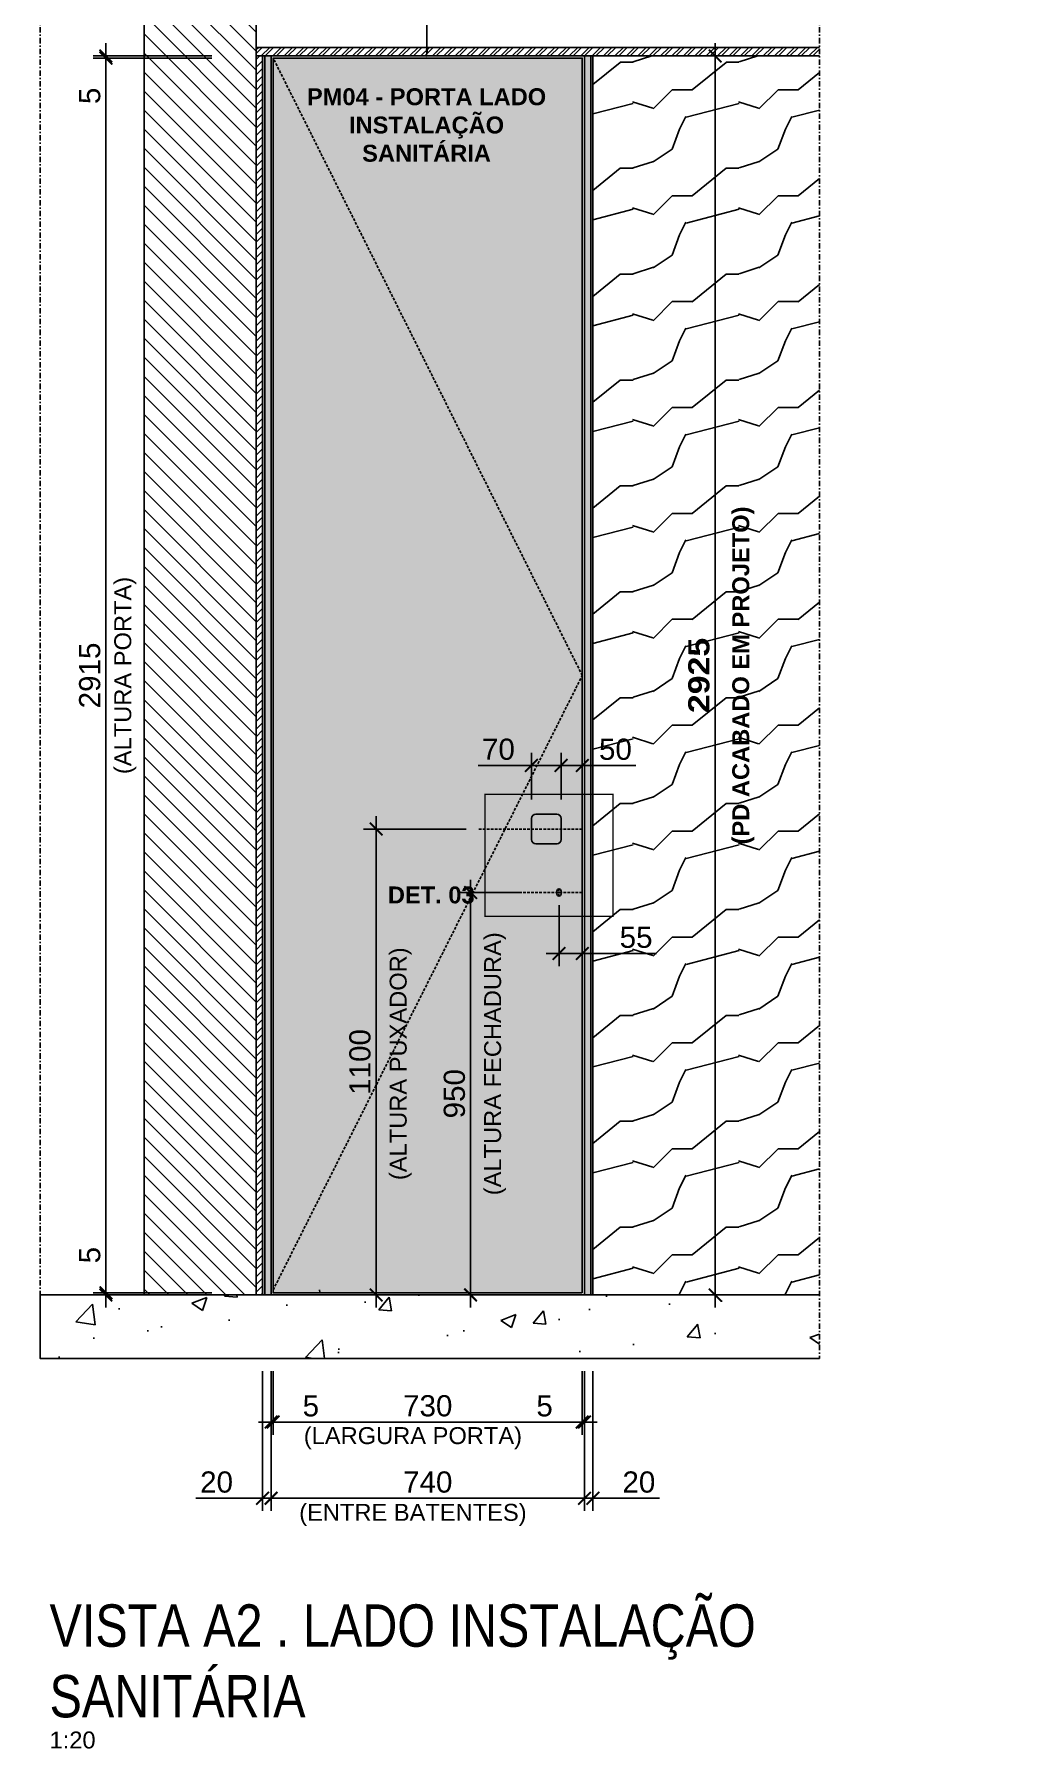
# Model space of a CAD drawing. Header units: millimetres. Extents: x -63251 to 507826, y 5339 to 217512.
# Drawn here: x 79619 to 81960, y 92418 to 96465 of the extents above; entities that cross this region are included whole.
import ezdxf
from ezdxf import colors
from ezdxf.entities.mleader import LeaderData, LeaderLine
from ezdxf.math import Vec2, Vec3

# ---------------------------------------------------------------- set-up
doc = ezdxf.new("R2010")
doc.units = ezdxf.units.MM
doc.header["$PDMODE"] = 3
doc.linetypes.add('TRAÇO 1-1', pattern=[9.525, 6.35, -3.175])
doc.linetypes.add('TRAÇO E PONTO 1-1', pattern=[25.4, 12.7, -6.35, 0, -6.35])
for name, color, linetype in [('COTAS', 9, 'Continuous'), ('DB 1475.24 - Amanda Rosales e Bruno Haidar - Terreo - Obra$0$ARQ-PISO-01', 8, 'Continuous'), ('DETALHE', 10, 'Continuous'), ('FERRAGEM', 3, 'Continuous'), ('GESSO', 1, 'Continuous'), ('HACHURA', 21, 'Continuous'), ('LAYOUT', 4, 'Continuous'), ('MARCENARIA', 4, 'Continuous'), ('MARCENARIA . M', 4, 'Continuous'), ('PAREDE', 94, 'Continuous'), ('PROJEÇÃO', 8, 'Continuous'), ('TEXTO', 105, 'Continuous'), ('TEXTO TRAÇO PONTO', 105, 'TRAÇO E PONTO 1-1')]:
    doc.layers.add(name, color=color, linetype=linetype)
doc.styles.add('1-1', font='arial.ttf', dxfattribs={"height": 0.2})
doc.styles.add('MEDIDA OFICIAL', font='ariblk.ttf')
doc.styles.add('PADRÃO', font='arial.ttf')
doc.styles.add('TITULO', font='swissck.ttf')
doc.dimstyles.new('1-20', dxfattribs={"dimscale": 20, "dimtxt": 2.5, "dimasz": 1.5, "dimexe": 1.5, "dimexo": 1.5, "dimtad": 1, "dimtxsty": 'PADRÃO', "dimblk": 'ARCHTICK', "dimcen": 2.5, "dimdle": 1.5, "dimclrd": 9, "dimclre": 9, "dimclrt": 6, "dimadec": 0, "dimazin": 0, "dimtfac": 1, "dimtmove": 0, "dimatfit": 3, "dimfxl": 1.25, "dimlwd": -1, "dimlwe": -1, "dimarcsym": 0})
doc.dimstyles.new('Med. Ofic.1-20', dxfattribs={"dimscale": 20, "dimtxt": 2.5, "dimasz": 1.5, "dimexe": 1.5, "dimexo": 1.5, "dimtad": 1, "dimtxsty": 'MEDIDA OFICIAL', "dimblk": 'ARCHTICK', "dimcen": 2.5, "dimdle": 1.5, "dimclrd": 9, "dimclre": 9, "dimclrt": 10, "dimadec": 0, "dimazin": 0, "dimtfac": 1, "dimtmove": 0, "dimatfit": 3, "dimfxl": 1.25, "dimlwd": -1, "dimlwe": -1, "dimarcsym": 0})

# ---------------------------------------------------------------- blocks, each defined once
blk = doc.blocks.new('_ArchTick')
at = {"color": 0, "linetype": 'ByBlock', "const_width": 0.15}
blk.add_lwpolyline([(-0.5, -0.5), (0.5, 0.5)], dxfattribs=at)
blk = doc.blocks.new('*D1491')
at = {"layer": 'COTAS', "color": 9, "ltscale": 0.4, "transparency": 16777216}
for p, q in [((81076.9, 96414), (81256.9, 96414)), ((81076.9, 93489), (81256.9, 93489))]:
    blk.add_line(p, q, dxfattribs=at)
at = {"layer": 'COTAS', "color": 9, "linetype": 'Continuous', "ltscale": 0.4, "transparency": 16777216}
blk.add_line((81226.9, 93459), (81226.9, 96444), dxfattribs=at)
at = {"layer": 'Defpoints', "color": 0, "ltscale": 0.4, "transparency": 16777216}
for p in [(81046.9, 96414), (81226.9, 96414), (81046.9, 93489)]:
    blk.add_point(p, dxfattribs=at)
at = {"layer": 'COTAS', "color": 9, "ltscale": 0.4, "transparency": 16777216, "xscale": 30, "yscale": 30, "zscale": 30}
for p, rotation in [((81226.9, 96414), 90), ((81226.9, 93489), 270)]:
    blk.add_blockref('_ArchTick', p, dxfattribs=dict(at, rotation=rotation))
at = {"layer": 'COTAS', "color": 10, "ltscale": 0.4, "transparency": 16777216, "insert": (81188.6, 94951.5), "char_height": 50, "attachment_point": 5, "rotation": 90, "style": 'MEDIDA OFICIAL'}
blk.add_mtext('2925', dxfattribs=at)
blk = doc.blocks.new('*D1492')
at = {"layer": 'Defpoints', "color": 0, "transparency": 16777216}
for p in [(80183.1, 93339), (80913.1, 93339), (80913.1, 93189)]:
    blk.add_point(p, dxfattribs=at)
at = {"layer": 'PAREDE', "color": 9, "transparency": 16777216}
for p, q in [((80183.1, 93309), (80183.1, 93159)), ((80913.1, 93309), (80913.1, 93159)), ((80153.1, 93189), (80943.1, 93189))]:
    blk.add_line(p, q, dxfattribs=at)
at = {"layer": 'PAREDE', "color": 9, "transparency": 16777216, "xscale": 30, "yscale": 30, "zscale": 30, "rotation": 180}
blk.add_blockref('_ArchTick', (80183.1, 93189), dxfattribs=at)
at = {"layer": 'PAREDE', "color": 9, "transparency": 16777216, "xscale": 30, "yscale": 30, "zscale": 30}
blk.add_blockref('_ArchTick', (80913.1, 93189), dxfattribs=at)
at = {"layer": 'PAREDE', "color": 6, "transparency": 16777216, "insert": (80548.1, 93227), "char_height": 50, "attachment_point": 5, "style": 'PADRÃO'}
blk.add_mtext('730', dxfattribs=at)
blk = doc.blocks.new('*D1493')
at = {"layer": 'Defpoints', "color": 0, "transparency": 16777216}
for p in [(80913.1, 93339), (80918.1, 93339), (80913.1, 93189)]:
    blk.add_point(p, dxfattribs=at)
at = {"layer": 'PAREDE', "color": 9, "transparency": 16777216}
for p, q in [((80913.1, 93309), (80913.1, 93159)), ((80918.1, 93309), (80918.1, 93159)), ((80913.1, 93189), (80794.9, 93189)), ((80918.1, 93189), (80913.1, 93189)), ((80918.1, 93189), (80948.1, 93189))]:
    blk.add_line(p, q, dxfattribs=at)
at = {"layer": 'PAREDE', "color": 9, "transparency": 16777216, "xscale": 30, "yscale": 30, "zscale": 30}
blk.add_blockref('_ArchTick', (80913.1, 93189), dxfattribs=at)
at = {"layer": 'PAREDE', "color": 9, "transparency": 16777216, "xscale": 30, "yscale": 30, "zscale": 30, "rotation": 180}
blk.add_blockref('_ArchTick', (80918.1, 93189), dxfattribs=at)
at = {"layer": 'PAREDE', "color": 6, "transparency": 16777216, "insert": (80824, 93226.9), "char_height": 50, "attachment_point": 5, "style": 'PADRÃO'}
blk.add_mtext('5', dxfattribs=at)
blk = doc.blocks.new('*D1494')
at = {"layer": 'Defpoints', "color": 0, "transparency": 16777216}
for p in [(80178.1, 93339), (80183.1, 93339), (80183.1, 93189)]:
    blk.add_point(p, dxfattribs=at)
at = {"layer": 'PAREDE', "color": 9, "transparency": 16777216}
for p, q in [((80178.1, 93309), (80178.1, 93159)), ((80183.1, 93309), (80183.1, 93159)), ((80178.1, 93189), (80148.1, 93189)), ((80178.1, 93189), (80183.1, 93189)), ((80183.1, 93189), (80301.2, 93189))]:
    blk.add_line(p, q, dxfattribs=at)
at = {"layer": 'PAREDE', "color": 9, "transparency": 16777216, "xscale": 30, "yscale": 30, "zscale": 30}
blk.add_blockref('_ArchTick', (80178.1, 93189), dxfattribs=at)
at = {"layer": 'PAREDE', "color": 9, "transparency": 16777216, "xscale": 30, "yscale": 30, "zscale": 30, "rotation": 180}
blk.add_blockref('_ArchTick', (80183.1, 93189), dxfattribs=at)
at = {"layer": 'PAREDE', "color": 6, "transparency": 16777216, "insert": (80272.1, 93226.9), "char_height": 50, "attachment_point": 5, "style": 'PADRÃO'}
blk.add_mtext('5', dxfattribs=at)
blk = doc.blocks.new('*D1495')
at = {"layer": 'Defpoints', "color": 0, "transparency": 16777216}
for p in [(80178.1, 93339), (80918.1, 93189), (80918.1, 93009)]:
    blk.add_point(p, dxfattribs=at)
at = {"layer": 'PAREDE', "color": 9, "transparency": 16777216}
for p, q in [((80178.1, 93309), (80178.1, 92979)), ((80918.1, 93159), (80918.1, 92979)), ((80148.1, 93009), (80948.1, 93009))]:
    blk.add_line(p, q, dxfattribs=at)
at = {"layer": 'PAREDE', "color": 9, "transparency": 16777216, "xscale": 30, "yscale": 30, "zscale": 30, "rotation": 180}
blk.add_blockref('_ArchTick', (80178.1, 93009), dxfattribs=at)
at = {"layer": 'PAREDE', "color": 9, "transparency": 16777216, "xscale": 30, "yscale": 30, "zscale": 30}
blk.add_blockref('_ArchTick', (80918.1, 93009), dxfattribs=at)
at = {"layer": 'PAREDE', "color": 6, "transparency": 16777216, "insert": (80548.1, 93047), "char_height": 50, "attachment_point": 5, "style": 'PADRÃO'}
blk.add_mtext('740', dxfattribs=at)
blk = doc.blocks.new('*D1496')
at = {"layer": 'Defpoints', "color": 0, "transparency": 16777216}
for p in [(80918.1, 93339), (80938.1, 93339), (80938.1, 93009)]:
    blk.add_point(p, dxfattribs=at)
at = {"layer": 'PAREDE', "color": 9, "transparency": 16777216}
for p, q in [((80918.1, 93309), (80918.1, 92979)), ((80938.1, 93309), (80938.1, 92979)), ((80918.1, 93009), (80888.1, 93009)), ((80918.1, 93009), (80938.1, 93009)), ((80938.1, 93009), (81095.4, 93009))]:
    blk.add_line(p, q, dxfattribs=at)
at = {"layer": 'PAREDE', "color": 9, "transparency": 16777216, "xscale": 30, "yscale": 30, "zscale": 30}
blk.add_blockref('_ArchTick', (80918.1, 93009), dxfattribs=at)
at = {"layer": 'PAREDE', "color": 9, "transparency": 16777216, "xscale": 30, "yscale": 30, "zscale": 30, "rotation": 180}
blk.add_blockref('_ArchTick', (80938.1, 93009), dxfattribs=at)
at = {"layer": 'PAREDE', "color": 6, "transparency": 16777216, "insert": (81046.7, 93047), "char_height": 50, "attachment_point": 5, "style": 'PADRÃO'}
blk.add_mtext('20', dxfattribs=at)
blk = doc.blocks.new('*D1497')
at = {"layer": 'Defpoints', "color": 0, "transparency": 16777216}
for p in [(80158.1, 93339), (80178.1, 93339), (80158.1, 93009)]:
    blk.add_point(p, dxfattribs=at)
at = {"layer": 'PAREDE', "color": 9, "transparency": 16777216}
for p, q in [((80158.1, 93309), (80158.1, 92979)), ((80178.1, 93309), (80178.1, 92979)), ((80158.1, 93009), (80000.8, 93009)), ((80178.1, 93009), (80158.1, 93009)), ((80178.1, 93009), (80208.1, 93009))]:
    blk.add_line(p, q, dxfattribs=at)
at = {"layer": 'PAREDE', "color": 9, "transparency": 16777216, "xscale": 30, "yscale": 30, "zscale": 30}
blk.add_blockref('_ArchTick', (80158.1, 93009), dxfattribs=at)
at = {"layer": 'PAREDE', "color": 9, "transparency": 16777216, "xscale": 30, "yscale": 30, "zscale": 30, "rotation": 180}
blk.add_blockref('_ArchTick', (80178.1, 93009), dxfattribs=at)
at = {"layer": 'PAREDE', "color": 6, "transparency": 16777216, "insert": (80049.4, 93047), "char_height": 50, "attachment_point": 5, "style": 'PADRÃO'}
blk.add_mtext('20', dxfattribs=at)
blk = doc.blocks.new('*D1510')
at = {"layer": 'Defpoints', "color": 0, "transparency": 16777216}
for p in [(80426.3, 94589), (80668.7, 94589), (80571.1, 93489)]:
    blk.add_point(p, dxfattribs=at)
at = {"layer": 'PAREDE', "color": 9, "transparency": 16777216}
for p, q in [((80426.3, 93459), (80426.3, 94619)), ((80638.7, 94589), (80396.3, 94589)), ((80541.1, 93489), (80396.3, 93489))]:
    blk.add_line(p, q, dxfattribs=at)
at = {"layer": 'PAREDE', "color": 9, "transparency": 16777216, "xscale": 30, "yscale": 30, "zscale": 30}
for p, rotation in [((80426.3, 94589), 90), ((80426.3, 93489), 270)]:
    blk.add_blockref('_ArchTick', p, dxfattribs=dict(at, rotation=rotation))
at = {"layer": 'PAREDE', "color": 6, "transparency": 16777216, "insert": (80388.2, 94039), "char_height": 50, "attachment_point": 5, "rotation": 90, "style": 'PADRÃO'}
blk.add_mtext('1100', dxfattribs=at)
blk = doc.blocks.new('*D1511')
at = {"layer": 'Defpoints', "color": 0, "transparency": 16777216}
for p in [(80793.1, 94739), (80793.1, 94629), (80863.1, 94629)]:
    blk.add_point(p, dxfattribs=at)
at = {"layer": 'PAREDE', "color": 9, "transparency": 16777216}
for p, q in [((80793.1, 94659), (80793.1, 94769)), ((80863.1, 94659), (80863.1, 94769)), ((80793.1, 94739), (80667, 94739)), ((80893.1, 94739), (80793.1, 94739))]:
    blk.add_line(p, q, dxfattribs=at)
at = {"layer": 'PAREDE', "color": 9, "transparency": 16777216, "xscale": 30, "yscale": 30, "zscale": 30, "rotation": 180}
blk.add_blockref('_ArchTick', (80793.1, 94739), dxfattribs=at)
at = {"layer": 'PAREDE', "color": 9, "transparency": 16777216, "xscale": 30, "yscale": 30, "zscale": 30}
blk.add_blockref('_ArchTick', (80863.1, 94739), dxfattribs=at)
at = {"layer": 'PAREDE', "color": 6, "transparency": 16777216, "insert": (80715, 94777), "char_height": 50, "attachment_point": 5, "style": 'PADRÃO'}
blk.add_mtext('70', dxfattribs=at)
blk = doc.blocks.new('*D1512')
at = {"layer": 'Defpoints', "color": 0, "transparency": 16777216}
for p in [(80913.1, 94739), (80863.1, 94629), (80913.1, 94589)]:
    blk.add_point(p, dxfattribs=at)
at = {"layer": 'PAREDE', "color": 9, "transparency": 16777216}
for p, q in [((80863.1, 94659), (80863.1, 94769)), ((80913.1, 94619), (80913.1, 94769)), ((80833.1, 94739), (80913.1, 94739)), ((80913.1, 94739), (81039.5, 94739))]:
    blk.add_line(p, q, dxfattribs=at)
at = {"layer": 'PAREDE', "color": 9, "transparency": 16777216, "xscale": 30, "yscale": 30, "zscale": 30, "rotation": 180}
blk.add_blockref('_ArchTick', (80863.1, 94739), dxfattribs=at)
at = {"layer": 'PAREDE', "color": 9, "transparency": 16777216, "xscale": 30, "yscale": 30, "zscale": 30}
blk.add_blockref('_ArchTick', (80913.1, 94739), dxfattribs=at)
at = {"layer": 'PAREDE', "color": 6, "transparency": 16777216, "insert": (80991.3, 94777), "char_height": 50, "attachment_point": 5, "style": 'PADRÃO'}
blk.add_mtext('50', dxfattribs=at)
blk = doc.blocks.new('*D1513')
at = {"layer": 'Defpoints', "color": 0, "transparency": 16777216}
for p in [(80858.1, 94439), (80913.1, 94439), (80913.1, 94295.1)]:
    blk.add_point(p, dxfattribs=at)
at = {"layer": 'PAREDE', "color": 9, "transparency": 16777216}
for p, q in [((80858.1, 94409), (80858.1, 94265.1)), ((80913.1, 94409), (80913.1, 94265.1)), ((80828.1, 94295.1), (80913.1, 94295.1)), ((80913.1, 94295.1), (81088.6, 94295.1))]:
    blk.add_line(p, q, dxfattribs=at)
at = {"layer": 'PAREDE', "color": 9, "transparency": 16777216, "xscale": 30, "yscale": 30, "zscale": 30, "rotation": 180}
blk.add_blockref('_ArchTick', (80858.1, 94295.1), dxfattribs=at)
at = {"layer": 'PAREDE', "color": 9, "transparency": 16777216, "xscale": 30, "yscale": 30, "zscale": 30}
blk.add_blockref('_ArchTick', (80913.1, 94295.1), dxfattribs=at)
at = {"layer": 'PAREDE', "color": 6, "transparency": 16777216, "insert": (81040.1, 94333.1), "char_height": 50, "attachment_point": 5, "style": 'PADRÃO'}
blk.add_mtext('55', dxfattribs=at)
blk = doc.blocks.new('*D1514')
at = {"layer": 'Defpoints', "color": 0, "transparency": 16777216}
for p in [(80649.3, 94439), (80794.1, 94439), (80794.1, 93489)]:
    blk.add_point(p, dxfattribs=at)
at = {"layer": 'PAREDE', "color": 9, "transparency": 16777216}
for p, q in [((80649.3, 93459), (80649.3, 94469)), ((80764.1, 94439), (80619.3, 94439)), ((80764.1, 93489), (80619.3, 93489))]:
    blk.add_line(p, q, dxfattribs=at)
at = {"layer": 'PAREDE', "color": 9, "transparency": 16777216, "xscale": 30, "yscale": 30, "zscale": 30}
for p, rotation in [((80649.3, 94439), 90), ((80649.3, 93489), 270)]:
    blk.add_blockref('_ArchTick', p, dxfattribs=dict(at, rotation=rotation))
at = {"layer": 'PAREDE', "color": 6, "transparency": 16777216, "insert": (80611.2, 93964), "char_height": 50, "attachment_point": 5, "rotation": 90, "style": 'PADRÃO'}
blk.add_mtext('950', dxfattribs=at)
blk = doc.blocks.new('*D1205')
at = {"layer": 'Defpoints', "color": 0, "transparency": 16777216}
for p in [(79788.1, 96409), (80068.1, 96409), (80068.1, 93494)]:
    blk.add_point(p, dxfattribs=at)
at = {"layer": 'MARCENARIA . M', "color": 9, "transparency": 16777216}
for p, q in [((79788.1, 93464), (79788.1, 96439)), ((80038.1, 96409), (79758.1, 96409)), ((80038.1, 93494), (79758.1, 93494))]:
    blk.add_line(p, q, dxfattribs=at)
at = {"layer": 'MARCENARIA . M', "color": 9, "transparency": 16777216, "xscale": 30, "yscale": 30, "zscale": 30}
for p, rotation in [((79788.1, 96409), 90), ((79788.1, 93494), 270)]:
    blk.add_blockref('_ArchTick', p, dxfattribs=dict(at, rotation=rotation))
at = {"layer": 'MARCENARIA . M', "color": 6, "transparency": 16777216, "insert": (79750, 94951.5), "char_height": 50, "attachment_point": 5, "rotation": 90, "style": 'PADRÃO'}
blk.add_mtext('2915', dxfattribs=at)
blk = doc.blocks.new('*D1206')
at = {"layer": 'Defpoints', "color": 0, "transparency": 16777216}
for p in [(80068.1, 96414), (79788.1, 96409), (80068.1, 96409)]:
    blk.add_point(p, dxfattribs=at)
at = {"layer": 'MARCENARIA . M', "color": 9, "transparency": 16777216}
for p, q in [((80038.1, 96414), (79758.1, 96414)), ((79788.1, 96414), (79788.1, 96444)), ((79788.1, 96414), (79788.1, 96409)), ((80038.1, 96409), (79758.1, 96409)), ((79788.1, 96409), (79788.1, 96290.8))]:
    blk.add_line(p, q, dxfattribs=at)
at = {"layer": 'MARCENARIA . M', "color": 9, "transparency": 16777216, "xscale": 30, "yscale": 30, "zscale": 30}
for p, rotation in [((79788.1, 96414), 270), ((79788.1, 96409), 90)]:
    blk.add_blockref('_ArchTick', p, dxfattribs=dict(at, rotation=rotation))
at = {"layer": 'MARCENARIA . M', "color": 6, "transparency": 16777216, "insert": (79750.1, 96319.9), "char_height": 50, "attachment_point": 5, "rotation": 90, "style": 'PADRÃO'}
blk.add_mtext('5', dxfattribs=at)
blk = doc.blocks.new('*D1207')
at = {"layer": 'Defpoints', "color": 0, "transparency": 16777216}
for p in [(79788.1, 93494), (80068.1, 93494), (80068.1, 93489)]:
    blk.add_point(p, dxfattribs=at)
at = {"layer": 'MARCENARIA . M', "color": 9, "transparency": 16777216}
for p, q in [((79788.1, 93494), (79788.1, 93612.1)), ((80038.1, 93494), (79758.1, 93494)), ((80038.1, 93489), (79758.1, 93489)), ((79788.1, 93489), (79788.1, 93494)), ((79788.1, 93489), (79788.1, 93459))]:
    blk.add_line(p, q, dxfattribs=at)
at = {"layer": 'MARCENARIA . M', "color": 9, "transparency": 16777216, "xscale": 30, "yscale": 30, "zscale": 30}
for p, rotation in [((79788.1, 93494), 270), ((79788.1, 93489), 90)]:
    blk.add_blockref('_ArchTick', p, dxfattribs=dict(at, rotation=rotation))
at = {"layer": 'MARCENARIA . M', "color": 6, "transparency": 16777216, "insert": (79750.1, 93583), "char_height": 50, "attachment_point": 5, "rotation": 90, "style": 'PADRÃO'}
blk.add_mtext('5', dxfattribs=at)

msp = doc.modelspace()

# ---------------------------------------------------------------- hatches: boundary and pattern name
at = {"layer": 'DB 1475.24 - Amanda Rosales e Bruno Haidar - Terreo - Obra$0$ARQ-PISO-01'}
h = msp.add_hatch(dxfattribs=at)
h.set_pattern_fill('ANSI31', color=256, scale=10, angle=450)
h.set_pattern_definition([(135, (192449.817, 37865.43), (-22.45064, -22.45064), [])])
h.paths.add_polyline_path([(79878.063, 96688.952), (79878.063, 93488.952), (80143.063, 93488.952), (80143.063, 96688.952)])
at = {"layer": 'GESSO'}
h = msp.add_hatch(dxfattribs=at)
h.set_pattern_fill('ANSI31', color=256, scale=4)
h.set_pattern_definition([(45, (-363027.176, 70224.458), (-8.98025612, 8.98025612), [])])
h.paths.add_polyline_path([(80143.063, 96413.952), (80158.063, 96413.952), (80158.063, 93488.952), (80143.063, 93488.952)])
at = {"layer": 'HACHURA'}
h = msp.add_hatch(dxfattribs=at)
h.set_pattern_fill('ANSI32', color=8, scale=2)
h.set_pattern_definition([(45, (34424.945, 71185.824), (-13.470384, 13.470384), []), (45, (34433.925, 71185.824), (-13.470384, 13.470384), [])])
h.paths.add_polyline_path([(81473.059, 96433.952), (81473.059, 96413.952), (80143.063, 96413.952), (80143.063, 96433.952)])
at = {"layer": 'HACHURA', "true_color": 0xba9673}
h = msp.add_hatch(color=33, dxfattribs=at)
h.dxf.hatch_style = 1
h.paths.add_polyline_path([(80178.063, 93488.953), (80158.063, 93488.953), (80158.063, 96413.952), (80178.063, 96413.952)])
h = msp.add_hatch(color=33, dxfattribs=at)
h.dxf.hatch_style = 1
h.paths.add_polyline_path([(80918.063, 93488.953), (80938.063, 93488.953), (80938.063, 96413.952), (80918.063, 96413.952)])
at = {"layer": 'HACHURA', "ltscale": 0.3}
h = msp.add_hatch(dxfattribs=at)
h.set_pattern_fill('LEGNO5', color=21, scale=250, angle=90, pattern_type=2)
h.set_pattern_definition([(63.4349, (12641.3, -12760.02), (-250.00033, -249.99979), [33.541, -525.476]), (14.5742, (12656.2957, -12730.0196), (-6750.00055216, -1749.99822292), [129.156, -12786.4355]), (342.4744, (12531.296, -12697.52), (3999.9992282, -1250.0020671), [49.81225, -4931.4025]), (45, (12578.8, -12712.52), (7e-14, 250.00008), [63.6395, -289.91375]), (0, (12623.8, -12667.52), (250, 250), [47.5, -202.5]), (39.0939, (12671.296, -12667.52), (2749.9984775, 2250.0020078), [103.07775, -5050.8045]), (0, (12751.3, -12602.52), (250, 250), [30, -220]), (17.5256, (12531.296, -12602.52), (-3999.9992282, -1250.0020671), [49.81225, -4931.4025]), (33.6901, (12578.796, -12587.52), (-499.99989, -250.000334), [54.08325, -847.3045]), (69.7751, (12623.796, -12557.52), (1000.0020839, 2749.9993161), [50.62125, -5011.493])])
h.paths.add_polyline_path([(81473.059, 93488.952), (80938.063, 93488.952), (80938.063, 96413.952), (81473.059, 96413.952)])
at = {"layer": 'HACHURA', "true_color": 0xba9673}
h = msp.add_hatch(color=33, dxfattribs=at)
h.dxf.hatch_style = 1
h.paths.add_polyline_path([(80913.063, 93493.952), (80183.063, 93493.952), (80183.063, 96408.952), (80913.063, 96408.952)])
at = {"layer": 'HACHURA'}
h = msp.add_hatch(dxfattribs=at)
h.set_pattern_fill('AR-CONC', color=21, scale=2)
h.set_pattern_definition([(50, (34424.94, 70786.82), (364.3693, -31.8782), [38.1, -419.1]), (355, (34424.94, 70786.82), (-70.4868, 382.1137), [30.48, -335.2812]), (100.45144, (34455.3, 70784.17), (293.8825, 350.2355), [32.38, -356.1805]), (46.1842, (34424.94, 70888.42), (542.158, -84.0847), [57.15, -628.65]), (96.6356, (34470.1, 70881.4), (474.8083, 494.852), [48.57, -534.271]), (351.1842, (34424.94, 70888.4), (474.808, 494.852), [45.72, -502.9195]), (21, (34475.74, 70863.02), (303.2288, -204.5304), [38.1, -419.1]), (326, (34475.74, 70863.02), (123.604, 368.376), [30.48, -335.28]), (71.45144, (34501, 70845.98), (426.8328, 163.8455), [32.38, -356.18]), (37.5, (34424.94, 70786.82), (6.1772, 169.11008), [0, -331.216, 0, -340.36, 0, -336.55]), (7.5, (34424.94, 70786.82), (133.6393, 200.36115), [0, -194.056, 0, -323.596, 0, -128.27]), (327.5, (34311.66, 70786.82), (271.1812, -11.4575), [0, -127, 0, -396.24, 0, -525.78]), (317.5, (34260.86, 70786.82), (296.2584, 50.853), [0, -165.1, 0, -263.144, 0, -373.38])])
h.paths.add_polyline_path([(81473.059, 93488.952), (81473.059, 93338.952), (79631.07, 93338.952), (79631.07, 93488.952)])

# ---------------------------------------------------------------- linework, layer by layer
at = {"layer": 'DETALHE', "linetype": 'TRAÇO 1-1', "ltscale": 0.4, "const_width": 3}
msp.add_lwpolyline([(80683.518, 94382.88), (80683.518, 94670.626), (80985.746, 94670.626), (80985.746, 94382.88)], close=True, dxfattribs=at)
at = {"layer": 'FERRAGEM'}
msp.add_lwpolyline([(80858.063, 94430.452), (80858.063, 94430.452, 0.41421356), (80863.063, 94435.452), (80863.063, 94442.452, 0.41421356), (80858.063, 94447.452), (80858.063, 94447.452, 0.41421356), (80853.063, 94442.452), (80853.063, 94435.452, 0.41421356)], format="xyb", close=True, dxfattribs=at)
at = {"layer": 'GESSO', "color": 1}
for points in [[(81473.059, 96433.952), (80143.063, 96433.952)], [(80143.063, 96413.952), (81473.059, 96413.952)]]:
    msp.add_lwpolyline(points, dxfattribs=at)
at = {"layer": 'GESSO'}
msp.add_lwpolyline([(80158.063, 96413.952), (80143.063, 96413.952), (80143.063, 93488.952), (80158.063, 93488.952)], close=True, dxfattribs=at)
at = {"layer": 'LAYOUT', "color": 10, "linetype": 'TRAÇO E PONTO 1-1', "ltscale": 0.5}
for p, q in [((80852.096, 94438.952), (80864.031, 94438.952)), ((80858.063, 94429.543), (80858.063, 94448.362))]:
    msp.add_line(p, q, dxfattribs=at)
at = {"layer": 'MARCENARIA'}
for points in [[(80178.063, 96413.952), (80163.063, 96413.952), (80163.063, 93488.952), (80178.063, 93488.952)], [(80918.063, 96413.952), (80933.063, 96413.952), (80933.063, 93488.952), (80918.063, 93488.952)]]:
    msp.add_lwpolyline(points, close=True, dxfattribs=at)
at = {"layer": 'MARCENARIA . M'}
msp.add_lwpolyline([(80913.063, 93493.952), (80183.063, 93493.952), (80183.063, 96408.952), (80913.063, 96408.952)], close=True, dxfattribs=at)
msp.add_lwpolyline([(80803.063, 94553.952), (80853.063, 94553.952, 0.41421356), (80863.063, 94563.952), (80863.063, 94613.952, 0.41421356), (80853.063, 94623.952), (80803.063, 94623.952, 0.41421356), (80793.063, 94613.952), (80793.063, 94563.952, 0.41421356)], format="xyb", close=True, dxfattribs=at)
at = {"layer": 'PAREDE'}
for p, q in [((80158.063, 96413.952), (80158.063, 93488.952)), ((80938.063, 93488.952), (80938.063, 96413.952))]:
    msp.add_line(p, q, dxfattribs=at)
at = {"layer": 'PAREDE', "color": 10, "linetype": 'TRAÇO 1-1'}
for p, q in [((80668.681, 94588.952), (80913.063, 94588.952)), ((80668.681, 94438.952), (80913.063, 94438.952))]:
    msp.add_line(p, q, dxfattribs=at)
at = {"layer": 'PAREDE'}
for points in [[(80143.063, 96688.952), (80143.063, 93488.952), (79878.063, 93488.952), (79878.063, 96688.952)], [(81473.059, 93338.952), (79633.07, 93338.952), (79633.07, 93488.952), (81473.059, 93488.952)]]:
    msp.add_lwpolyline(points, dxfattribs=at)
at = {"layer": 'PROJEÇÃO', "color": 21, "linetype": 'TRAÇO 1-1'}
for points in [[(80183.063, 93500.952), (80913.063, 94951.452), (80183.063, 96408.952)], [(80292.621, 93500.952), (80293.063, 93493.952)]]:
    msp.add_lwpolyline(points, dxfattribs=at)
at = {"layer": 'TEXTO TRAÇO PONTO'}
for p, q in [((79633.07, 96838.952), (79633.07, 93338.952)), ((81473.059, 96838.952), (81473.059, 93338.952))]:
    msp.add_line(p, q, dxfattribs=at)

# ---------------------------------------------------------------- texts
at = {"layer": 'COTAS', "color": 6, "char_height": 40, "rotation": 90, "style": 'PADRÃO'}
for s, insert, width, attachment_point in [('{\\fArial|b1|i0|c0|p34;\\C10;(PD ACABADO EM PROJETO)}', (81267.245, 94951.452), 823.04608, 2), ('(ALTURA PORTA)', (79859.907, 94951.452), 1350, 8), ('(ALTURA FECHADURA)', (80733.281, 94034.834), 1350, 8), ('(ALTURA PUXADOR)', (80510.283, 94034.834), 1350, 8)]:
    msp.add_mtext(s, dxfattribs=dict(at, insert=insert, width=width, attachment_point=attachment_point))
at = {"layer": 'COTAS', "color": 6, "char_height": 40, "width": 1348, "attachment_point": 2, "style": 'PADRÃO'}
for s, insert in [('(LARGURA PORTA)', (80513.064, 93176.861)), ('(ENTRE BATENTES)', (80513.064, 92995.785))]:
    msp.add_mtext(s, dxfattribs=dict(at, insert=insert))
at = {"layer": 'DETALHE', "color": 105, "insert": (80658.842, 94453.348), "char_height": 40, "width": 203.41444, "attachment_point": 3, "style": 'PADRÃO', "bg_fill": 1, "box_fill_scale": 1.2, "bg_fill_color": 50, "bg_fill_transparency": 0}
msp.add_mtext('{\\fArial|b1|i0|c0|p34;DET. 03}', dxfattribs=at)
at = {"layer": 'TEXTO', "char_height": 40, "style": 'PADRÃO'}
for s, insert, width, attachment_point in [('{\\fArial|b1|i0|c0|p34;PM04 - PORTA LADO INSTALAÇÃO SANITÁRIA}', (80545.276, 96337.746), 593.31214, 2), ('1:20', (79654.965, 92458.293), 480, 1)]:
    msp.add_mtext(s, dxfattribs=dict(at, insert=insert, width=width, attachment_point=attachment_point))
at = {"layer": 'TEXTO', "color": 1, "insert": (79654.965, 92490.293), "char_height": 100, "width": 2005.40895, "attachment_point": 7, "style": 'TITULO'}
msp.add_mtext('VISTA A2 . LADO INSTALAÇÃO SANITÁRIA', dxfattribs=at)

# ---------------------------------------------------------------- dimensions: what is measured, and where the dimension line sits
at = {"layer": 'COTAS', "color": 7, "ltscale": 0.4, "true_color": 0xededed}
dim = msp.add_linear_dim(base=(81226.908, 96413.952), p1=(81046.908, 93488.952), p2=(81046.908, 96413.952), angle=90, dimstyle='Med. Ofic.1-20', dxfattribs=at)
dim.commit()
dim.dimension.update_dxf_attribs({"geometry": '*D1491', "text_midpoint": (81188.556, 94951.452)})
at = {"layer": 'MARCENARIA . M', "color": 2}
for base, p1, p2, picture, middle in [((79788.063, 96408.952), (80068.063, 93493.952), (80068.063, 96408.952), '*D1205', (79750.035, 94951.452)), ((79788.063, 96408.952), (80068.063, 96413.952), (80068.063, 96408.952), '*D1206', (79750.137, 96319.877)), ((79788.063, 93493.952), (80068.063, 93488.952), (80068.063, 93493.952), '*D1207', (79750.137, 93583.028))]:
    dim = msp.add_linear_dim(base=base, p1=p1, p2=p2, angle=90, dimstyle='1-20', dxfattribs=at)
    dim.commit()
    dim.dimension.update_dxf_attribs({"geometry": picture, "text_midpoint": middle})
at = {"layer": 'PAREDE', "color": 2}
for base, p2, picture, middle in [((80793.063, 94738.952), (80793.063, 94628.952), '*D1511', (80715.042, 94776.981)), ((80913.063, 94738.952), (80913.063, 94588.952), '*D1512', (80991.29, 94776.981))]:
    dim = msp.add_linear_dim(base=base, p1=(80863.063, 94628.952), p2=p2, dimstyle='1-20', dxfattribs=at)
    dim.commit()
    dim.dimension.update_dxf_attribs({"geometry": picture, "text_midpoint": middle})
at = {"layer": 'PAREDE', "color": 6}
for base, p1, p2, angle, picture, middle in [((80426.278, 94588.952), (80571.099, 93488.952), (80668.681, 94588.952), 90, '*D1510', (80388.25, 94038.952)), ((80649.277, 94438.952), (80794.097, 93488.952), (80794.097, 94438.952), 90, '*D1514', (80611.248, 93963.952)), ((80158.063, 93008.952), (80178.063, 93338.952), (80158.063, 93338.952), 180, '*D1497', (80049.411, 93046.981))]:
    dim = msp.add_linear_dim(base=base, p1=p1, p2=p2, angle=angle, dimstyle='1-20', dxfattribs=at)
    dim.commit()
    dim.dimension.update_dxf_attribs({"geometry": picture, "text_midpoint": middle})
at = {"layer": 'PAREDE', "color": 2}
dim = msp.add_linear_dim(base=(80913.063, 94295.135), p1=(80858.063, 94438.952), p2=(80913.063, 94438.952), dimstyle='1-20', dxfattribs=at)
dim.commit()
dim.dimension.update_dxf_attribs({"geometry": '*D1513', "text_midpoint": (81040.062, 94295.135), "dimtype": 160})
at = {"layer": 'PAREDE', "color": 6}
for base, p1, p2, picture, middle in [((80183.063, 93188.952), (80178.063, 93338.952), (80183.063, 93338.952), '*D1494', (80272.139, 93226.879)), ((80918.063, 93008.952), (80178.063, 93338.952), (80918.063, 93188.952), '*D1495', (80548.063, 93046.981)), ((80913.063, 93188.952), (80183.063, 93338.952), (80913.063, 93338.952), '*D1492', (80548.063, 93226.998)), ((80913.063, 93188.952), (80918.063, 93338.952), (80913.063, 93338.952), '*D1493', (80823.987, 93226.879)), ((80938.063, 93008.952), (80918.063, 93338.952), (80938.063, 93338.952), '*D1496', (81046.716, 93046.981))]:
    dim = msp.add_linear_dim(base=base, p1=p1, p2=p2, dimstyle='1-20', dxfattribs=at)
    dim.commit()
    dim.dimension.update_dxf_attribs({"geometry": picture, "text_midpoint": middle})

# ---------------------------------------------------------------- leaders
at = {"layer": 'COTAS'}
ml = msp.add_multileader_mtext('Standard', dxfattribs=at)
ml.set_content('PORTAS DE GIRO COM {\\fArial|b1|i0|c0|p34;\\C10;ACABAMENTO} {\\fArial|b1|i0|c0|p34;EM LÂMINAS NATURAIS DE CARVALHO EUROPEU}', color=105, style='1-1')
ml.set_leader_properties(color=256, linetype='ByLayer', lineweight=-1)
ml.build(insert=Vec2(0, 0))
ml.multileader.update_dxf_attribs({"text_left_attachment_type": 2, "text_right_attachment_type": 2, "dogleg_length": 0.36, "arrow_head_size": 20, "scale": 200})
ctx = ml.context
ctx.base_point, ctx.scale, ctx.char_height, ctx.arrow_head_size, ctx.landing_gap_size, ctx.plane_origin = Vec3(57220.537, 97218.736), 200, 40, 20, 40, Vec3(56243.021, 96904.568)
ctx.left_attachment, ctx.right_attachment, ctx.text_align_type = 2, 2, 1
notes = []
notes.append((ctx, [(1, (1, 1, 0), (58142.769, 97218.736), (-1, 0), 72, [(0, [(56578.435, 96408.952)], 0, []), (1, [(59053.822, 96408.952), (59053.822, 97218.736)], 0, [])])]))
ctx.mtext.insert, ctx.mtext.width, ctx.mtext.alignment, ctx.mtext.flow_direction = Vec3(57645.653, 97345.285), 923.88687, 2, 5
ml = msp.add_multileader_mtext('Standard', dxfattribs=at)
ml.set_content('PORTAS DE GIRO COM {\\fArial|b1|i0|c0|p34;\\C10;ACABAMENTO} {\\fArial|b1|i0|c0|p34;EM LÂMINAS NATURAIS DE CARVALHO EUROPEU}', color=105, style='1-1')
ml.set_leader_properties(color=256, linetype='ByLayer', lineweight=-1)
ml.build(insert=Vec2(0, 0))
ml.multileader.update_dxf_attribs({"text_left_attachment_type": 2, "text_right_attachment_type": 2, "dogleg_length": 0.36, "arrow_head_size": 20, "scale": 200})
ctx = ml.context
ctx.base_point, ctx.scale, ctx.char_height, ctx.arrow_head_size, ctx.landing_gap_size, ctx.plane_origin = Vec3(67732.36, 97218.736), 200, 40, 20, 40, Vec3(66754.844, 96904.568)
ctx.left_attachment, ctx.right_attachment, ctx.text_align_type = 2, 2, 1
notes.append((ctx, [(1, (1, 1, 0), (68654.592, 97218.736), (-1, 0), 72, [(0, [(67090.258, 96408.952)], 0, []), (1, [(69565.645, 96408.952), (69565.645, 97218.736)], 0, [])])]))
ctx.mtext.insert, ctx.mtext.width, ctx.mtext.alignment, ctx.mtext.flow_direction = Vec3(68157.476, 97345.285), 923.88687, 2, 5
ml = msp.add_multileader_mtext('Standard', dxfattribs=at)
ml.set_content('PORTAS DE GIRO COM {\\fArial|b1|i0|c0|p34;\\C10;ACABAMENTO} {\\fArial|b1|i0|c0|p34;EM LÂMINAS NATURAIS DE CARVALHO EUROPEU}', color=105, style='1-1')
ml.set_leader_properties(color=256, linetype='ByLayer', lineweight=-1)
ml.build(insert=Vec2(0, 0))
ml.multileader.update_dxf_attribs({"text_left_attachment_type": 2, "text_right_attachment_type": 2, "dogleg_length": 0.36, "arrow_head_size": 20, "scale": 200})
ctx = ml.context
ctx.base_point, ctx.scale, ctx.char_height, ctx.arrow_head_size, ctx.landing_gap_size, ctx.plane_origin = Vec3(78712.612, 97218.736), 200, 40, 20, 40, Vec3(77735.097, 96904.568)
ctx.left_attachment, ctx.right_attachment, ctx.text_align_type = 2, 2, 1
notes.append((ctx, [(1, (1, 1, 0), (79634.844, 97218.736), (-1, 0), 72, [(0, [(78070.51, 96408.952)], 0, []), (1, [(80545.897, 96408.952), (80545.897, 97218.736)], 0, [])])]))
ctx.mtext.insert, ctx.mtext.width, ctx.mtext.alignment, ctx.mtext.flow_direction = Vec3(79137.728, 97345.285), 923.88687, 2, 5
ml = msp.add_multileader_mtext('Standard', dxfattribs=at)
ml.set_content('PORTAS DE GIRO COM {\\fArial|b1|i0|c0|p34;\\C10;ACABAMENTO} {\\fArial|b1|i0|c0|p34;EM LÂMINAS NATURAIS DE CARVALHO EUROPEU}', color=105, style='1-1')
ml.set_leader_properties(color=256, linetype='ByLayer', lineweight=-1)
ml.build(insert=Vec2(0, 0))
ml.multileader.update_dxf_attribs({"text_left_attachment_type": 2, "text_right_attachment_type": 2, "dogleg_length": 0.36, "arrow_head_size": 20, "scale": 200})
ctx = ml.context
ctx.base_point, ctx.scale, ctx.char_height, ctx.arrow_head_size, ctx.landing_gap_size, ctx.plane_origin = Vec3(98119.937, 97218.736), 200, 40, 20, 40, Vec3(96961.015, 96904.568)
ctx.left_attachment, ctx.right_attachment, ctx.text_align_type = 2, 2, 1
notes.append((ctx, [(1, (1, 1, 0), (99042.169, 97218.736), (-1, 0), 72, [(0, [(97346.158, 96408.952)], 0, []), (1, [(99843.983, 96408.952), (99843.983, 97218.736)], 0, [])])]))
ctx.mtext.insert, ctx.mtext.width, ctx.mtext.alignment, ctx.mtext.flow_direction = Vec3(98545.053, 97345.285), 923.88687, 2, 5
ml = msp.add_multileader_mtext('Standard', dxfattribs=at)
ml.set_content('BATENTES COM {\\fArial|b1|i0|c0|p34;\\C10;ACABAMENTO} {\\fArial|b1|i0|c0|p34;EM LÂMINAS NATURAIS DE CARVALHO EUROPEU}', color=105, style='1-1')
ml.set_leader_properties(color=256, linetype='ByLayer', lineweight=-1)
ml.build(insert=Vec2(0, 0))
ml.multileader.update_dxf_attribs({"text_left_attachment_type": 2, "text_right_attachment_type": 2, "dogleg_length": 0.36, "arrow_head_size": 20, "scale": 200})
ctx = ml.context
ctx.base_point, ctx.scale, ctx.char_height, ctx.arrow_head_size, ctx.landing_gap_size, ctx.plane_origin = Vec3(61694.561, 97218.736), 200, 40, 20, 40, Vec3(61150.896, 96904.568)
ctx.left_attachment, ctx.right_attachment, ctx.text_align_type = 2, 2, 1
notes.append((ctx, [(0, (1, 1, 0), (61536.039, 97218.736), (1, 0), 158.522, [(0, [(61536.039, 96408.952)], 0, [])])]))
ctx.mtext.insert, ctx.mtext.width, ctx.mtext.alignment, ctx.mtext.flow_direction = Vec3(62161.368, 97311.61), 923.88687, 2, 5
ml = msp.add_multileader_mtext('Standard', dxfattribs=at)
ml.set_content('BATENTES COM {\\fArial|b1|i0|c0|p34;\\C10;ACABAMENTO} {\\fArial|b1|i0|c0|p34;EM LÂMINAS NATURAIS DE CARVALHO EUROPEU}', color=105, style='1-1')
ml.set_leader_properties(color=256, linetype='ByLayer', lineweight=-1)
ml.build(insert=Vec2(0, 0))
ml.multileader.update_dxf_attribs({"text_left_attachment_type": 2, "text_right_attachment_type": 2, "dogleg_length": 0.36, "arrow_head_size": 20, "scale": 200})
ctx = ml.context
ctx.base_point, ctx.scale, ctx.char_height, ctx.arrow_head_size, ctx.landing_gap_size, ctx.plane_origin = Vec3(72177.66, 97218.736), 200, 40, 20, 40, Vec3(71633.996, 96904.568)
ctx.left_attachment, ctx.right_attachment, ctx.text_align_type = 2, 2, 1
notes.append((ctx, [(0, (1, 1, 0), (72019.139, 97218.736), (1, 0), 158.522, [(0, [(72019.139, 96408.952)], 0, [])])]))
ctx.mtext.insert, ctx.mtext.width, ctx.mtext.alignment, ctx.mtext.flow_direction = Vec3(72644.468, 97311.61), 923.88687, 2, 5
ml = msp.add_multileader_mtext('Standard', dxfattribs=at)
ml.set_content('BATENTES COM {\\fArial|b1|i0|c0|p34;\\C10;ACABAMENTO} {\\fArial|b1|i0|c0|p34;EM LÂMINAS NATURAIS DE CARVALHO EUROPEU}', color=105, style='1-1')
ml.set_leader_properties(color=256, linetype='ByLayer', lineweight=-1)
ml.build(insert=Vec2(0, 0))
ml.multileader.update_dxf_attribs({"text_left_attachment_type": 2, "text_right_attachment_type": 2, "dogleg_length": 0.36, "arrow_head_size": 20, "scale": 200})
ctx = ml.context
ctx.base_point, ctx.scale, ctx.char_height, ctx.arrow_head_size, ctx.landing_gap_size, ctx.plane_origin = Vec3(83026.044, 97218.736), 200, 40, 20, 40, Vec3(82482.38, 96904.568)
ctx.left_attachment, ctx.right_attachment, ctx.text_align_type = 2, 2, 1
notes.append((ctx, [(0, (1, 1, 0), (82867.523, 97218.736), (1, 0), 158.522, [(0, [(82867.523, 96408.952)], 0, [])])]))
ctx.mtext.insert, ctx.mtext.width, ctx.mtext.alignment, ctx.mtext.flow_direction = Vec3(83492.852, 97311.61), 923.88687, 2, 5
ml = msp.add_multileader_mtext('Standard', dxfattribs=at)
ml.set_content('BATENTES COM {\\fArial|b1|i0|c0|p34;\\C10;ACABAMENTO} {\\fArial|b1|i0|c0|p34;EM LÂMINAS NATURAIS DE CARVALHO EUROPEU}', color=105, style='1-1')
ml.set_leader_properties(color=256, linetype='ByLayer', lineweight=-1)
ml.build(insert=Vec2(0, 0))
ml.multileader.update_dxf_attribs({"text_left_attachment_type": 2, "text_right_attachment_type": 2, "dogleg_length": 0.36, "arrow_head_size": 20, "scale": 200})
ctx = ml.context
ctx.base_point, ctx.scale, ctx.char_height, ctx.arrow_head_size, ctx.landing_gap_size, ctx.plane_origin = Vec3(87661.082, 97218.736), 200, 40, 20, 40, Vec3(87117.418, 96904.568)
ctx.left_attachment, ctx.right_attachment, ctx.text_align_type = 2, 2, 1
notes.append((ctx, [(0, (1, 1, 0), (87502.561, 97218.736), (1, 0), 158.522, [(0, [(87502.561, 96408.952)], 0, [])])]))
ctx.mtext.insert, ctx.mtext.width, ctx.mtext.alignment, ctx.mtext.flow_direction = Vec3(88127.89, 97311.61), 923.88687, 2, 5
ml = msp.add_multileader_mtext('Standard', dxfattribs=at)
ml.set_content('BATENTES COM {\\fArial|b1|i0|c0|p34;\\C10;ACABAMENTO} {\\fArial|b1|i0|c0|p34;EM LÂMINAS NATURAIS DE CARVALHO EUROPEU}', color=105, style='1-1')
ml.set_leader_properties(color=256, linetype='ByLayer', lineweight=-1)
ml.build(insert=Vec2(0, 0))
ml.multileader.update_dxf_attribs({"text_left_attachment_type": 2, "text_right_attachment_type": 2, "dogleg_length": 0.36, "arrow_head_size": 20, "scale": 200})
ctx = ml.context
ctx.base_point, ctx.scale, ctx.char_height, ctx.arrow_head_size, ctx.landing_gap_size, ctx.plane_origin = Vec3(92669.664, 97218.736), 200, 40, 20, 40, Vec3(92125.999, 96904.568)
ctx.left_attachment, ctx.right_attachment, ctx.text_align_type = 2, 2, 1
notes.append((ctx, [(0, (1, 1, 0), (92511.142, 97218.736), (1, 0), 158.522, [(0, [(92511.142, 96408.952)], 0, [])])]))
ctx.mtext.insert, ctx.mtext.width, ctx.mtext.alignment, ctx.mtext.flow_direction = Vec3(93136.472, 97311.61), 923.88687, 2, 5
ml = msp.add_multileader_mtext('Standard', dxfattribs=at)
ml.set_content('BATENTES COM {\\fArial|b1|i0|c0|p34;\\C10;ACABAMENTO} {\\fArial|b1|i0|c0|p34;EM LÂMINAS NATURAIS DE CARVALHO EUROPEU}', color=105, style='1-1')
ml.set_leader_properties(color=256, linetype='ByLayer', lineweight=-1)
ml.build(insert=Vec2(0, 0))
ml.multileader.update_dxf_attribs({"text_left_attachment_type": 2, "text_right_attachment_type": 2, "dogleg_length": 0.36, "arrow_head_size": 20, "scale": 200})
ctx = ml.context
ctx.base_point, ctx.scale, ctx.char_height, ctx.arrow_head_size, ctx.landing_gap_size, ctx.plane_origin = Vec3(102251.962, 97218.736), 200, 40, 20, 40, Vec3(101708.298, 96904.568)
ctx.left_attachment, ctx.right_attachment, ctx.text_align_type = 2, 2, 1
notes.append((ctx, [(0, (1, 1, 0), (102093.44, 97218.736), (1, 0), 158.522, [(0, [(102093.44, 96408.952)], 0, [])])]))
ctx.mtext.insert, ctx.mtext.width, ctx.mtext.alignment, ctx.mtext.flow_direction = Vec3(102718.77, 97311.61), 923.88687, 2, 5
ml = msp.add_multileader_mtext('Standard', dxfattribs=at)
ml.set_content('LADO CRU PARA RECEBER REVESTIMENTO DE PEDRA ', color=105, style='1-1')
ml.set_leader_properties(color=256, linetype='ByLayer', lineweight=-1)
ml.build(insert=Vec2(0, 0))
ml.multileader.update_dxf_attribs({"text_left_attachment_type": 2, "text_right_attachment_type": 2, "dogleg_length": 0.36, "arrow_head_size": 20, "scale": 200})
ctx = ml.context
ctx.base_point, ctx.scale, ctx.char_height, ctx.arrow_head_size, ctx.landing_gap_size, ctx.plane_origin = Vec3(89944.473, 97218.736), 200, 40, 20, 40, Vec3(89400.809, 96904.568)
ctx.left_attachment, ctx.right_attachment, ctx.text_align_type = 2, 2, 1
notes.append((ctx, [(0, (1, 1, 0), (89785.952, 97218.736), (1, 0), 158.522, [(0, [(89785.952, 96408.952)], 0, [])])]))
ctx.mtext.insert, ctx.mtext.width, ctx.mtext.alignment, ctx.mtext.flow_direction = Vec3(90353.355, 97273.12), 923.88687, 2, 5
for ctx, leaders in notes:
    for number, flags, end, landing, length, lines in leaders:
        leader = LeaderData()
        leader.index, (leader.has_last_leader_line, leader.has_dogleg_vector, leader.attachment_direction) = number, flags
        leader.last_leader_point, leader.dogleg_vector, leader.dogleg_length = Vec3(end), Vec3(landing), length
        for number, points, colour, breaks in lines:
            line = LeaderLine()
            line.index, line.vertices, line.color, line.breaks = number, Vec3.list(points), colors.encode_raw_color(colour), breaks
            leader.lines.append(line)
        ctx.leaders.append(leader)

doc.saveas('drawing.dxf')
